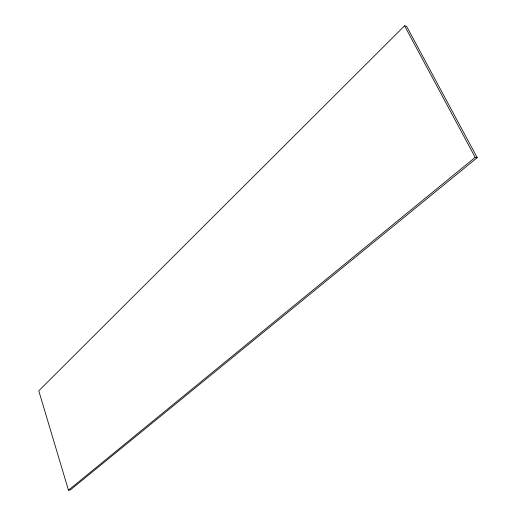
<?xml version="1.0" encoding="UTF-8"?>
<svg xmlns="http://www.w3.org/2000/svg" width="516" height="516" viewBox="0 0 516 516"><rect width="100%" height="100%" fill="white"/><g stroke="black" fill="none" stroke-linecap="round" stroke-linejoin="round"><path stroke-width="0.77" d="M404.576 25.8L38.777 390.851L68.467 490.2L70.344 489.923L477.223 157.677L406.634 26.361L404.576 25.8L475.184 157.367L477.223 157.677M68.467 490.2L475.184 157.367"/></g></svg>
